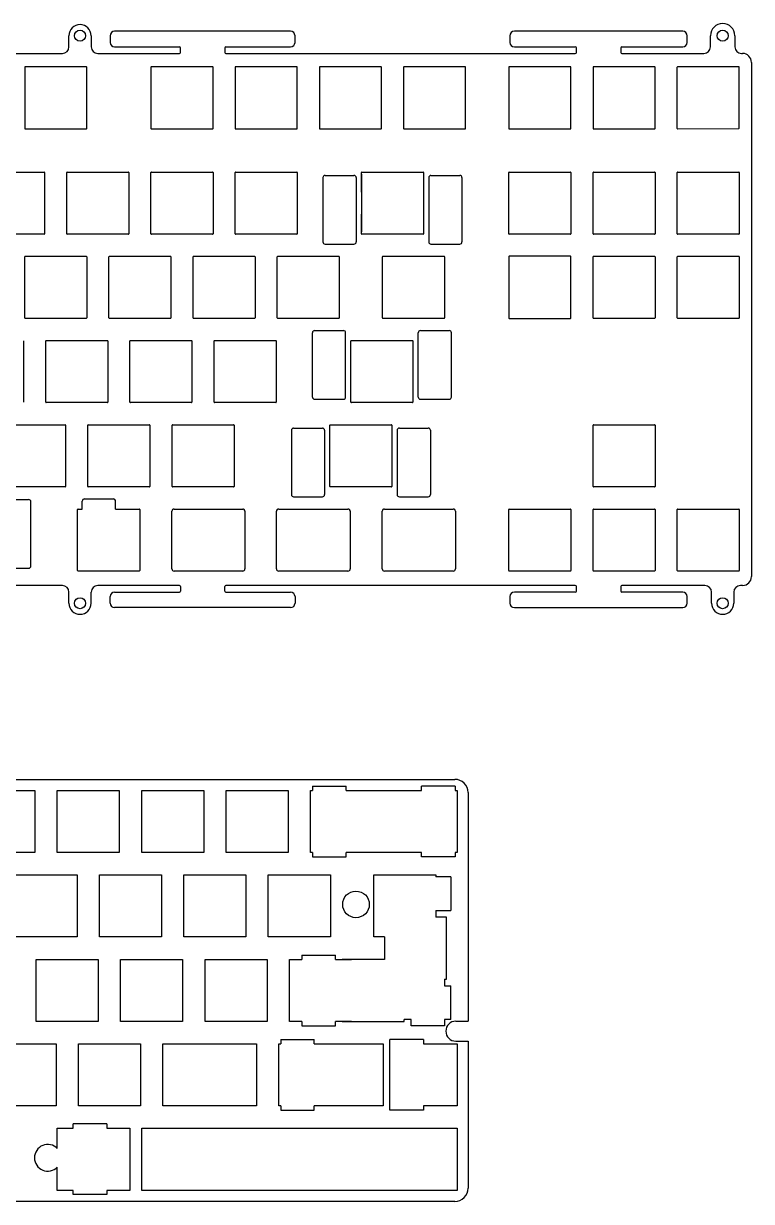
# Model space of a CAD drawing. Header units: millimetres. Extents: x 3603 to 4316, y 1056 to 1550.
# Drawn here: x 3788.1 to 3952.3, y 1125.7 to 1391.4 of the extents above; entities that cross this region are included whole.
import ezdxf

# ---------------------------------------------------------------- set-up
doc = ezdxf.new("R2010")
doc.units = ezdxf.units.MM

msp = doc.modelspace()

# ---------------------------------------------------------------- linework, layer by layer
at = {"color": 32, "linetype": 'Continuous', "true_color": 0xcd6928}
for p, q in [((3848.33, 1389.65), (3808.63, 1389.65)), ((3936.83, 1389.65), (3898.83, 1389.65)), ((3798.33, 1386.15), (3798.33, 1388.65)), ((3803.33, 1388.65), (3803.33, 1386.15)), ((3807.63, 1388.65), (3807.63, 1387.15)), ((3849.33, 1387.15), (3849.33, 1388.65)), ((3897.83, 1388.65), (3897.83, 1387.15)), ((3937.83, 1387.15), (3937.83, 1388.65)), ((3943.08, 1386.15), (3943.08, 1388.65)), ((3943.08, 1386.15), (3943.08, 1388.65)), ((3948.58, 1388.65), (3948.58, 1386.15)), ((3948.58, 1388.65), (3948.58, 1386.15)), ((3734.43, 1384.65), (3796.83, 1384.65)), ((3804.83, 1384.65), (3823.23, 1384.65)), ((3808.63, 1386.15), (3823.23, 1386.15)), ((3823.48, 1384.9), (3823.48, 1385.9)), ((3833.48, 1385.9), (3833.48, 1384.9)), ((3833.73, 1386.15), (3848.33, 1386.15)), ((3833.73, 1384.65), (3912.58, 1384.65)), ((3898.83, 1386.15), (3912.58, 1386.15)), ((3912.83, 1384.9), (3912.83, 1385.9)), ((3922.83, 1385.9), (3922.83, 1384.9)), ((3923.08, 1386.15), (3936.83, 1386.15)), ((3923.08, 1384.65), (3941.58, 1384.65)), ((3952.33, 1382.65), (3952.33, 1266.65)), ((3796.83, 1264.65), (3734.43, 1264.65)), ((3823.23, 1264.65), (3804.83, 1264.65)), ((3912.58, 1264.65), (3833.73, 1264.65)), ((3941.83, 1264.65), (3923.08, 1264.65)), ((3950.33, 1264.65), (3949.83, 1264.65)), ((3798.33, 1260.65), (3798.33, 1263.15)), ((3807.63, 1260.65), (3807.63, 1262.15)), ((3808.63, 1263.15), (3823.23, 1263.15)), ((3823.48, 1264.4), (3823.48, 1263.4)), ((3833.48, 1263.4), (3833.48, 1264.4)), ((3833.73, 1263.15), (3848.33, 1263.15)), ((3849.33, 1262.15), (3849.33, 1260.65)), ((3897.83, 1262.15), (3897.83, 1260.65)), ((3912.58, 1263.15), (3898.83, 1263.15)), ((3912.83, 1263.4), (3912.83, 1264.4)), ((3922.83, 1264.4), (3922.83, 1263.4)), ((3936.83, 1263.15), (3923.08, 1263.15)), ((3937.83, 1260.65), (3937.83, 1262.15)), ((3943.33, 1260.65), (3943.33, 1263.15)), ((3943.33, 1260.65), (3943.33, 1263.15)), ((3948.33, 1263.15), (3948.33, 1260.65)), ((3948.33, 1263.15), (3948.33, 1260.65)), ((3848.33, 1259.65), (3808.63, 1259.65)), ((3898.83, 1259.65), (3936.83, 1259.65))]:
    msp.add_line(p, q, dxfattribs=at)
at = {"color": 32, "true_color": 0xcd6928}
for p, q in [((3950.08, 1384.65), (3950.33, 1384.65)), ((3803.33, 1260.65), (3803.33, 1263.15))]:
    msp.add_line(p, q, dxfattribs=at)
at = {"color": 7, "linetype": 'Continuous'}
for p, q in [((3788.33, 1381.55), (3788.33, 1367.75)), ((3802.23, 1381.65), (3788.43, 1381.65)), ((3802.33, 1367.75), (3802.33, 1381.55)), ((3816.83, 1381.55), (3816.83, 1367.75)), ((3830.73, 1381.65), (3816.93, 1381.65)), ((3830.83, 1367.75), (3830.83, 1381.55)), ((3835.83, 1381.55), (3835.83, 1367.75)), ((3849.73, 1381.65), (3835.93, 1381.65)), ((3849.83, 1367.75), (3849.83, 1381.55)), ((3854.83, 1381.55), (3854.83, 1367.75)), ((3868.73, 1381.65), (3854.93, 1381.65)), ((3868.83, 1367.75), (3868.83, 1381.55)), ((3873.83, 1381.55), (3873.83, 1367.75)), ((3887.73, 1381.65), (3873.93, 1381.65)), ((3887.83, 1367.75), (3887.83, 1381.55)), ((3897.58, 1381.55), (3897.58, 1367.75)), ((3911.48, 1381.65), (3897.68, 1381.65)), ((3911.58, 1367.75), (3911.58, 1381.55)), ((3916.58, 1381.55), (3916.58, 1367.75)), ((3930.48, 1381.65), (3916.68, 1381.65)), ((3930.58, 1367.75), (3930.58, 1381.55)), ((3949.48, 1381.65), (3935.68, 1381.65)), ((3788.43, 1367.65), (3802.23, 1367.65)), ((3816.93, 1367.65), (3830.73, 1367.65)), ((3835.93, 1367.65), (3849.73, 1367.65)), ((3854.93, 1367.65), (3868.73, 1367.65)), ((3873.93, 1367.65), (3887.73, 1367.65)), ((3897.68, 1367.65), (3911.48, 1367.65)), ((3916.68, 1367.65), (3930.48, 1367.65)), ((3935.68, 1367.65), (3949.48, 1367.75)), ((3778.93, 1357.9), (3792.73, 1357.9)), ((3792.83, 1357.8), (3792.83, 1344)), ((3797.83, 1344), (3797.83, 1357.8)), ((3797.93, 1357.9), (3811.73, 1357.9)), ((3811.83, 1357.8), (3811.83, 1344)), ((3816.83, 1344), (3816.83, 1357.8)), ((3816.93, 1357.9), (3830.73, 1357.9)), ((3830.83, 1357.8), (3830.83, 1344)), ((3835.83, 1344), (3835.83, 1357.8)), ((3835.93, 1357.9), (3849.73, 1357.9)), ((3849.83, 1357.8), (3849.83, 1344)), ((3864.33, 1353.4), (3864.33, 1357.8)), ((3864.43, 1357.9), (3878.23, 1357.9)), ((3878.33, 1357.8), (3878.33, 1344)), ((3878.33, 1357.8), (3878.33, 1344)), ((3897.58, 1344), (3897.58, 1357.8)), ((3897.68, 1357.9), (3911.48, 1357.9)), ((3911.58, 1357.8), (3911.58, 1344)), ((3916.58, 1344), (3916.58, 1357.8)), ((3916.68, 1357.9), (3930.48, 1357.9)), ((3930.58, 1357.8), (3930.58, 1344)), ((3935.58, 1344), (3935.58, 1357.8)), ((3935.68, 1357.9), (3949.48, 1357.9)), ((3949.58, 1357.8), (3949.58, 1344)), ((3864.33, 1344), (3864.33, 1348.4)), ((3792.73, 1343.9), (3778.93, 1343.9)), ((3811.73, 1343.9), (3797.93, 1343.9)), ((3830.73, 1343.9), (3816.93, 1343.9)), ((3849.73, 1343.9), (3835.93, 1343.9)), ((3878.23, 1343.9), (3864.43, 1343.9)), ((3911.48, 1343.9), (3897.68, 1343.9)), ((3930.48, 1343.9), (3916.68, 1343.9)), ((3949.48, 1343.9), (3935.68, 1343.9)), ((3788.33, 1325), (3788.33, 1338.8)), ((3788.43, 1338.9), (3802.23, 1338.9)), ((3802.33, 1338.8), (3802.33, 1325)), ((3807.33, 1325), (3807.33, 1338.8)), ((3807.43, 1338.9), (3821.23, 1338.9)), ((3821.33, 1338.8), (3821.33, 1325)), ((3826.33, 1325), (3826.33, 1338.8)), ((3826.43, 1338.9), (3840.23, 1338.9)), ((3840.33, 1338.8), (3840.33, 1325)), ((3845.33, 1325), (3845.33, 1338.8)), ((3845.43, 1338.9), (3859.23, 1338.9)), ((3859.33, 1338.8), (3859.33, 1325)), ((3869.08, 1325), (3869.08, 1338.8)), ((3869.18, 1338.9), (3882.98, 1338.9)), ((3883.08, 1338.8), (3883.08, 1325)), ((3897.58, 1338.8), (3897.58, 1325)), ((3911.48, 1338.9), (3897.68, 1338.9)), ((3911.58, 1325), (3911.58, 1338.8)), ((3916.58, 1325), (3916.58, 1338.8)), ((3916.68, 1338.9), (3930.48, 1338.9)), ((3930.58, 1338.8), (3930.58, 1325)), ((3935.58, 1325), (3935.58, 1338.8)), ((3935.68, 1338.9), (3949.48, 1338.9)), ((3949.58, 1338.8), (3949.58, 1325)), ((3802.23, 1324.9), (3788.43, 1324.9)), ((3821.23, 1324.9), (3807.43, 1324.9)), ((3840.23, 1324.9), (3826.43, 1324.9)), ((3859.23, 1324.9), (3845.43, 1324.9)), ((3882.98, 1324.9), (3869.18, 1324.9)), ((3897.68, 1324.9), (3911.48, 1324.9)), ((3930.48, 1324.9), (3916.68, 1324.9)), ((3949.48, 1324.9), (3935.68, 1324.9)), ((3788.08, 1319.8), (3788.08, 1306)), ((3793.08, 1306), (3793.08, 1319.8)), ((3793.18, 1319.9), (3806.98, 1319.9)), ((3807.08, 1319.8), (3807.08, 1306)), ((3812.08, 1306), (3812.08, 1319.8)), ((3812.18, 1319.9), (3825.98, 1319.9)), ((3826.08, 1319.8), (3826.08, 1306)), ((3831.08, 1306), (3831.08, 1319.8)), ((3831.18, 1319.9), (3844.98, 1319.9)), ((3845.08, 1319.8), (3845.08, 1306)), ((3861.95, 1306), (3861.95, 1319.8)), ((3861.95, 1306), (3861.95, 1319.8)), ((3862.05, 1319.9), (3875.85, 1319.9)), ((3875.95, 1319.8), (3875.95, 1306)), ((3875.95, 1319.8), (3875.95, 1306)), ((3806.98, 1305.9), (3793.18, 1305.9)), ((3825.98, 1305.9), (3812.18, 1305.9)), ((3844.98, 1305.9), (3831.18, 1305.9)), ((3875.85, 1305.9), (3862.05, 1305.9)), ((3783.68, 1300.9), (3797.48, 1300.9)), ((3797.58, 1300.8), (3797.58, 1287)), ((3802.58, 1287), (3802.58, 1300.8)), ((3802.68, 1300.9), (3816.48, 1300.9)), ((3816.58, 1300.8), (3816.58, 1287)), ((3821.58, 1287), (3821.58, 1300.8)), ((3821.68, 1300.9), (3835.48, 1300.9)), ((3835.58, 1300.8), (3835.58, 1287)), ((3857.2, 1287), (3857.2, 1300.8)), ((3857.2, 1287), (3857.2, 1300.8)), ((3857.3, 1300.9), (3871.1, 1300.9)), ((3871.2, 1300.8), (3871.2, 1287)), ((3871.2, 1300.8), (3871.2, 1287)), ((3916.58, 1287), (3916.58, 1300.8)), ((3916.68, 1300.9), (3930.48, 1300.9)), ((3930.58, 1300.8), (3930.58, 1287)), ((3797.48, 1286.9), (3783.68, 1286.9)), ((3816.48, 1286.9), (3802.68, 1286.9)), ((3835.48, 1286.9), (3821.68, 1286.9)), ((3871.1, 1286.9), (3857.3, 1286.9)), ((3930.48, 1286.9), (3916.68, 1286.9)), ((3800.28, 1268), (3800.28, 1281.8)), ((3800.38, 1281.9), (3801.34, 1281.9)), ((3808.84, 1281.9), (3814.18, 1281.9)), ((3814.28, 1281.8), (3814.28, 1268)), ((3821.54, 1268.4), (3821.54, 1281.4)), ((3822.04, 1281.9), (3837.53, 1281.9)), ((3838.03, 1281.4), (3838.03, 1268.4)), ((3845.15, 1268.4), (3845.15, 1281.4)), ((3845.65, 1281.9), (3861.28, 1281.9)), ((3861.78, 1281.4), (3861.78, 1268.4)), ((3869.03, 1268.4), (3869.03, 1281.4)), ((3869.53, 1281.9), (3885.03, 1281.9)), ((3885.53, 1281.4), (3885.53, 1268.4)), ((3897.58, 1268), (3897.58, 1281.8)), ((3897.68, 1281.9), (3911.48, 1281.9)), ((3911.58, 1281.8), (3911.58, 1268)), ((3916.58, 1268), (3916.58, 1281.8)), ((3916.68, 1281.9), (3930.48, 1281.9)), ((3930.58, 1281.8), (3930.58, 1268)), ((3935.58, 1268), (3935.58, 1281.8)), ((3935.68, 1281.9), (3949.48, 1281.9)), ((3949.58, 1281.8), (3949.58, 1268)), ((3814.18, 1267.9), (3800.38, 1267.9)), ((3837.53, 1267.9), (3822.04, 1267.9)), ((3861.28, 1267.9), (3845.65, 1267.9)), ((3885.03, 1267.9), (3869.53, 1267.9)), ((3911.48, 1267.9), (3897.68, 1267.9)), ((3930.48, 1267.9), (3916.68, 1267.9)), ((3949.48, 1267.9), (3935.68, 1267.9))]:
    msp.add_line(p, q, dxfattribs=at)
for p, q in [((3935.58, 1367.75), (3935.58, 1381.55)), ((3935.78, 1381.65), (3935.68, 1381.65)), ((3949.38, 1381.65), (3949.48, 1381.65)), ((3949.58, 1367.85), (3949.58, 1381.55)), ((3855.64, 1356.65), (3855.64, 1342.15)), ((3856.14, 1357.15), (3862.64, 1357.15)), ((3863.14, 1356.65), (3863.14, 1342.15)), ((3864.33, 1357.4), (3864.33, 1344.4)), ((3879.51, 1356.65), (3879.51, 1342.15)), ((3880.01, 1357.15), (3886.51, 1357.15)), ((3887.01, 1356.65), (3887.01, 1342.15)), ((3856.14, 1341.65), (3862.64, 1341.65)), ((3880.01, 1341.65), (3886.51, 1341.65)), ((3853.26, 1307.15), (3853.26, 1321.65)), ((3853.76, 1322.15), (3860.26, 1322.15)), ((3860.76, 1307.15), (3860.76, 1321.65)), ((3877.13, 1307.15), (3877.13, 1321.65)), ((3877.63, 1322.15), (3884.13, 1322.15)), ((3884.63, 1307.15), (3884.63, 1321.65)), ((3853.76, 1306.65), (3860.26, 1306.65)), ((3877.63, 1306.65), (3884.13, 1306.65)), ((3848.51, 1299.65), (3848.51, 1285.15)), ((3849.01, 1300.15), (3855.51, 1300.15)), ((3856.01, 1299.65), (3856.01, 1285.15)), ((3872.38, 1299.65), (3872.38, 1285.15)), ((3872.88, 1300.15), (3879.38, 1300.15)), ((3879.88, 1299.65), (3879.88, 1285.15)), ((3777.88, 1284.03), (3789.23, 1284.03)), ((3777.88, 1284.03), (3789.23, 1284.03)), ((3789.73, 1269.03), (3789.73, 1283.53)), ((3801.34, 1281.9), (3801.34, 1283.66)), ((3801.84, 1284.16), (3808.34, 1284.16)), ((3808.84, 1281.9), (3808.84, 1283.66)), ((3849.01, 1284.65), (3855.51, 1284.65)), ((3872.88, 1284.65), (3879.38, 1284.65)), ((3777.88, 1268.53), (3789.23, 1268.53))]:
    msp.add_line(p, q)
at = {"color": 0}
for p, q in [((3605.69, 1220.92), (3885.39, 1220.92)), ((3776.64, 1218.42), (3790.64, 1218.42)), ((3790.64, 1218.42), (3790.64, 1204.42)), ((3795.69, 1218.42), (3809.69, 1218.42)), ((3795.69, 1204.42), (3795.69, 1218.42)), ((3809.69, 1218.42), (3809.69, 1204.42)), ((3814.74, 1218.42), (3828.74, 1218.42)), ((3814.74, 1204.42), (3814.74, 1218.42)), ((3828.74, 1218.42), (3828.74, 1204.42)), ((3833.79, 1218.42), (3847.79, 1218.42)), ((3833.79, 1204.42), (3833.79, 1218.42)), ((3847.79, 1218.42), (3847.79, 1204.42)), ((3852.84, 1218.42), (3853.26, 1218.42)), ((3852.84, 1204.42), (3852.84, 1218.42)), ((3853.26, 1219.39), (3853.26, 1218.42)), ((3853.26, 1219.39), (3860.84, 1219.39)), ((3860.84, 1218.42), (3860.84, 1219.39)), ((3860.84, 1218.42), (3877.89, 1218.42)), ((3877.89, 1218.42), (3877.89, 1219.39)), ((3885.46, 1219.39), (3877.89, 1219.39)), ((3885.46, 1219.39), (3885.46, 1218.42)), ((3885.46, 1218.42), (3885.89, 1218.42)), ((3885.89, 1218.42), (3885.89, 1204.42)), ((3888.39, 1217.92), (3888.39, 1166.37)), ((3790.64, 1204.42), (3776.64, 1204.42)), ((3809.69, 1204.42), (3795.69, 1204.42)), ((3828.74, 1204.42), (3814.74, 1204.42)), ((3847.79, 1204.42), (3833.79, 1204.42)), ((3853.26, 1204.42), (3852.84, 1204.42)), ((3853.26, 1204.42), (3853.26, 1203.45)), ((3877.89, 1204.42), (3860.84, 1204.42)), ((3860.84, 1203.45), (3860.84, 1204.42)), ((3877.89, 1203.45), (3877.89, 1204.42)), ((3885.89, 1204.42), (3885.46, 1204.42)), ((3885.46, 1204.42), (3885.46, 1203.45)), ((3853.26, 1203.45), (3860.84, 1203.45)), ((3885.46, 1203.45), (3877.89, 1203.45)), ((3786.16, 1199.37), (3800.16, 1199.37)), ((3800.16, 1199.37), (3800.16, 1185.37)), ((3805.21, 1199.37), (3819.21, 1199.37)), ((3805.21, 1185.37), (3805.21, 1199.37)), ((3819.21, 1199.37), (3819.21, 1185.37)), ((3824.26, 1199.37), (3838.26, 1199.37)), ((3824.26, 1185.37), (3824.26, 1199.37)), ((3838.26, 1199.37), (3838.26, 1185.37)), ((3843.31, 1199.37), (3857.31, 1199.37)), ((3843.31, 1185.37), (3843.31, 1199.37)), ((3857.31, 1199.37), (3857.31, 1185.37)), ((3867.13, 1199.37), (3881.13, 1199.37)), ((3867.13, 1185.37), (3867.13, 1199.37)), ((3881.13, 1199.37), (3881.13, 1198.94)), ((3884.48, 1198.94), (3881.13, 1198.94)), ((3884.48, 1198.94), (3884.48, 1191.37)), ((3881.13, 1191.37), (3881.13, 1189.84)), ((3881.13, 1191.37), (3884.48, 1191.37)), ((3883.51, 1189.84), (3881.13, 1189.84)), ((3883.51, 1175.84), (3883.51, 1189.84)), ((3800.16, 1185.37), (3786.16, 1185.37)), ((3819.21, 1185.37), (3805.21, 1185.37)), ((3838.26, 1185.37), (3824.26, 1185.37)), ((3857.31, 1185.37), (3843.31, 1185.37)), ((3869.51, 1185.37), (3867.13, 1185.37)), ((3869.51, 1185.37), (3869.51, 1180.32)), ((3790.93, 1180.32), (3804.93, 1180.32)), ((3790.93, 1166.32), (3790.93, 1180.32)), ((3804.93, 1180.32), (3804.93, 1166.32)), ((3809.98, 1180.32), (3823.98, 1180.32)), ((3809.98, 1166.32), (3809.98, 1180.32)), ((3823.98, 1180.32), (3823.98, 1166.32)), ((3829.03, 1180.32), (3843.03, 1180.32)), ((3829.03, 1166.32), (3829.03, 1180.32)), ((3843.03, 1180.32), (3843.03, 1166.32)), ((3848.08, 1180.32), (3850.88, 1180.32)), ((3848.08, 1166.32), (3848.08, 1180.32)), ((3850.88, 1181.29), (3850.88, 1180.32)), ((3850.88, 1181.29), (3858.46, 1181.29)), ((3858.46, 1180.32), (3858.46, 1181.29)), ((3858.46, 1180.32), (3862.08, 1180.32)), ((3869.51, 1180.32), (3859.98, 1180.32)), ((3883.08, 1175.84), (3883.51, 1175.84)), ((3883.08, 1175.84), (3883.08, 1174.32)), ((3883.08, 1174.32), (3884.48, 1174.32)), ((3884.48, 1166.74), (3884.48, 1174.32)), ((3875.51, 1166.74), (3873.98, 1166.74)), ((3875.51, 1165.35), (3875.51, 1166.74)), ((3883.08, 1166.74), (3883.08, 1165.35)), ((3884.48, 1166.74), (3883.08, 1166.74)), ((3804.93, 1166.32), (3790.93, 1166.32)), ((3823.98, 1166.32), (3809.98, 1166.32)), ((3843.03, 1166.32), (3829.03, 1166.32)), ((3850.88, 1166.32), (3848.08, 1166.32)), ((3850.88, 1166.32), (3850.88, 1165.35)), ((3850.88, 1165.35), (3858.46, 1165.35)), ((3862.08, 1166.32), (3858.46, 1166.32)), ((3858.46, 1165.35), (3858.46, 1166.32)), ((3859.98, 1166.32), (3873.98, 1166.32)), ((3883.08, 1165.35), (3875.51, 1165.35)), ((3781.4, 1161.27), (3795.4, 1161.27)), ((3795.4, 1161.27), (3795.4, 1147.27)), ((3800.45, 1161.27), (3814.45, 1161.27)), ((3800.45, 1147.27), (3800.45, 1161.27)), ((3814.45, 1161.27), (3814.45, 1147.27)), ((3819.5, 1161.27), (3840.64, 1161.27)), ((3819.5, 1147.27), (3819.5, 1161.27)), ((3840.64, 1161.27), (3840.64, 1147.27)), ((3845.69, 1161.27), (3846.12, 1161.27)), ((3845.69, 1147.27), (3845.69, 1161.27)), ((3846.12, 1162.24), (3846.12, 1161.27)), ((3846.12, 1162.24), (3853.69, 1162.24)), ((3853.69, 1161.27), (3853.69, 1162.24)), ((3853.69, 1161.27), (3869.22, 1161.27)), ((3869.22, 1161.27), (3869.22, 1147.27)), ((3870.74, 1146.3), (3870.74, 1162.24)), ((3878.32, 1162.24), (3870.74, 1162.24)), ((3878.32, 1162.24), (3878.32, 1161.27)), ((3878.32, 1161.27), (3885.89, 1161.27)), ((3885.89, 1161.27), (3885.89, 1147.27)), ((3888.39, 1161.87), (3888.39, 1128.72)), ((3795.4, 1147.27), (3781.4, 1147.27)), ((3814.45, 1147.27), (3800.45, 1147.27)), ((3840.64, 1147.27), (3819.5, 1147.27)), ((3846.12, 1147.27), (3845.69, 1147.27)), ((3846.12, 1147.27), (3846.12, 1146.3)), ((3846.12, 1146.3), (3853.69, 1146.3)), ((3869.22, 1147.27), (3853.69, 1147.27)), ((3853.69, 1146.3), (3853.69, 1147.27)), ((3878.32, 1146.3), (3870.74, 1146.3)), ((3885.89, 1147.27), (3878.32, 1147.27)), ((3878.32, 1147.27), (3878.32, 1146.3)), ((3799.31, 1142.22), (3799.31, 1143.19)), ((3806.89, 1143.19), (3799.31, 1143.19)), ((3806.89, 1143.19), (3806.89, 1142.22)), ((3795.69, 1142.22), (3799.31, 1142.22)), ((3795.69, 1137.66), (3795.69, 1142.22)), ((3806.89, 1142.22), (3812.07, 1142.22)), ((3812.07, 1142.22), (3812.07, 1128.22)), ((3814.74, 1142.22), (3885.89, 1142.22)), ((3814.74, 1128.22), (3814.74, 1142.22)), ((3885.89, 1142.22), (3885.89, 1128.22)), ((3795.69, 1128.22), (3795.69, 1133.47)), ((3799.31, 1128.22), (3795.69, 1128.22)), ((3799.31, 1127.25), (3799.31, 1128.22)), ((3806.89, 1127.25), (3799.31, 1127.25)), ((3812.07, 1128.22), (3806.89, 1128.22)), ((3806.89, 1128.22), (3806.89, 1127.25)), ((3885.89, 1128.22), (3814.74, 1128.22)), ((3885.39, 1125.72), (3605.69, 1125.72))]:
    msp.add_line(p, q, dxfattribs=at)
at = {"linetype": 'Continuous'}
for p, q in [((3873.98, 1166.32), (3873.98, 1166.74)), ((3885.62, 1166.37), (3888.41, 1166.37)), ((3885.62, 1161.87), (3888.41, 1161.87))]:
    msp.add_line(p, q, dxfattribs=at)
at = {"color": 32, "true_color": 0xcd6928}
for centre in [(3800.83, 1388.65), (3945.83, 1388.65), (3800.83, 1260.65), (3945.83, 1260.65)]:
    msp.add_circle(centre, 1.25, dxfattribs=at)
at = {"linetype": 'Continuous'}
msp.add_circle((3863.09, 1192.72), 3, dxfattribs=at)
at = {"color": 32, "linetype": 'Continuous', "true_color": 0xcd6928}
for centre, radius, start, end in [((3800.83, 1388.65), 2.5, 0, 180), ((3808.63, 1388.65), 1, 90, 180), ((3848.33, 1388.65), 1, 0, 90), ((3898.83, 1388.65), 1, 90, 180), ((3936.83, 1388.65), 1, 0, 90), ((3945.83, 1388.65), 2.75, 0, 180), ((3945.83, 1388.65), 2.75, 0, 180), ((3808.63, 1387.15), 1, 180, 270), ((3848.33, 1387.15), 1, 270, 0), ((3898.83, 1387.15), 1, 180, 270), ((3936.83, 1387.15), 1, 270, 0), ((3796.83, 1386.15), 1.5, 270, 0), ((3804.83, 1386.15), 1.5, 180, 270), ((3823.23, 1385.9), 0.25, 0, 90), ((3823.23, 1384.9), 0.25, 270, 0), ((3833.73, 1385.9), 0.25, 90, 180), ((3833.73, 1384.9), 0.25, 180, 270), ((3912.58, 1385.9), 0.25, 0, 90), ((3912.58, 1384.9), 0.25, 270, 0), ((3923.08, 1385.9), 0.25, 90, 180), ((3923.08, 1384.9), 0.25, 180, 270), ((3941.58, 1386.15), 1.5, 270, 0), ((3950.08, 1386.15), 1.5, 180, 270), ((3950.33, 1382.65), 2, 0, 90), ((3796.83, 1263.15), 1.5, 0, 90), ((3804.83, 1263.15), 1.5, 90, 180), ((3823.23, 1264.4), 0.25, 0, 90), ((3833.73, 1264.4), 0.25, 90, 180), ((3912.58, 1264.4), 0.25, 0, 90), ((3923.08, 1264.4), 0.25, 90, 180), ((3941.83, 1263.15), 1.5, 0, 90), ((3949.83, 1263.15), 1.5, 90, 180), ((3950.33, 1266.65), 2, 270, 0), ((3808.63, 1262.15), 1, 90, 180), ((3823.23, 1263.4), 0.25, 270, 0), ((3833.73, 1263.4), 0.25, 180, 270), ((3848.33, 1262.15), 1, 0, 90), ((3898.83, 1262.15), 1, 90, 180), ((3912.58, 1263.4), 0.25, 270, 0), ((3923.08, 1263.4), 0.25, 180, 270), ((3936.83, 1262.15), 1, 0, 90), ((3800.83, 1260.65), 2.5, 180, 0), ((3808.63, 1260.65), 1, 180, 270), ((3848.33, 1260.65), 1, 270, 0), ((3898.83, 1260.65), 1, 180, 270), ((3936.83, 1260.65), 1, 270, 0), ((3945.83, 1260.65), 2.5, 180, 0), ((3945.83, 1260.65), 2.5, 180, 0)]:
    msp.add_arc(centre, radius, start, end, dxfattribs=at)
at = {"color": 7, "linetype": 'Continuous'}
for centre, radius, start, end in [((3788.43, 1381.55), 0.1, 90, 180), ((3802.23, 1381.55), 0.1, 0, 90), ((3816.93, 1381.55), 0.1, 90, 180), ((3830.73, 1381.55), 0.1, 0, 90), ((3835.93, 1381.55), 0.1, 90, 180), ((3849.73, 1381.55), 0.1, 0, 90), ((3854.93, 1381.55), 0.1, 90, 180), ((3868.73, 1381.55), 0.1, 0, 90), ((3873.93, 1381.55), 0.1, 90, 180), ((3887.73, 1381.55), 0.1, 0, 90), ((3897.68, 1381.55), 0.1, 90, 180), ((3911.48, 1381.55), 0.1, 0, 90), ((3916.68, 1381.55), 0.1, 90, 180), ((3930.48, 1381.55), 0.1, 0, 90), ((3788.43, 1367.75), 0.1, 180, 270), ((3802.23, 1367.75), 0.1, 270, 0), ((3816.93, 1367.75), 0.1, 180, 270), ((3830.73, 1367.75), 0.1, 270, 0), ((3835.93, 1367.75), 0.1, 180, 270), ((3849.73, 1367.75), 0.1, 270, 0), ((3854.93, 1367.75), 0.1, 180, 270), ((3868.73, 1367.75), 0.1, 270, 0), ((3873.93, 1367.75), 0.1, 180, 270), ((3887.73, 1367.75), 0.1, 270, 0), ((3897.68, 1367.75), 0.1, 180, 270), ((3911.48, 1367.75), 0.1, 270, 0), ((3916.68, 1367.75), 0.1, 180, 270), ((3930.48, 1367.75), 0.1, 270, 0), ((3935.78, 1367.75), 0.1, 270, 270.4122), ((3792.73, 1357.8), 0.1, 0, 90), ((3797.93, 1357.8), 0.1, 90, 180), ((3811.73, 1357.8), 0.1, 0, 90), ((3816.93, 1357.8), 0.1, 90, 180), ((3830.73, 1357.8), 0.1, 0, 90), ((3835.93, 1357.8), 0.1, 90, 180), ((3849.73, 1357.8), 0.1, 0, 90), ((3864.43, 1357.8), 0.1, 90, 180), ((3878.23, 1357.8), 0.1, 0, 90), ((3897.68, 1357.8), 0.1, 90, 180), ((3911.48, 1357.8), 0.1, 0, 90), ((3916.68, 1357.8), 0.1, 90, 180), ((3930.48, 1357.8), 0.1, 0, 90), ((3935.68, 1357.8), 0.1, 90, 180), ((3949.48, 1357.8), 0.1, 0, 90), ((3792.73, 1344), 0.1, 270, 0), ((3797.93, 1344), 0.1, 180, 270), ((3811.73, 1344), 0.1, 270, 0), ((3816.93, 1344), 0.1, 180, 270), ((3830.73, 1344), 0.1, 270, 0), ((3835.93, 1344), 0.1, 180, 270), ((3849.73, 1344), 0.1, 270, 0), ((3864.43, 1344), 0.1, 180, 270), ((3878.23, 1344), 0.1, 270, 0), ((3897.68, 1344), 0.1, 180, 270), ((3911.48, 1344), 0.1, 270, 0), ((3916.68, 1344), 0.1, 180, 270), ((3930.48, 1344), 0.1, 270, 0), ((3935.68, 1344), 0.1, 180, 270), ((3949.48, 1344), 0.1, 270, 0), ((3788.43, 1338.8), 0.1, 90, 180), ((3802.23, 1338.8), 0.1, 0, 90), ((3807.43, 1338.8), 0.1, 90, 180), ((3821.23, 1338.8), 0.1, 0, 90), ((3826.43, 1338.8), 0.1, 90, 180), ((3840.23, 1338.8), 0.1, 0, 90), ((3845.43, 1338.8), 0.1, 90, 180), ((3859.23, 1338.8), 0.1, 0, 90), ((3869.18, 1338.8), 0.1, 90, 180), ((3882.98, 1338.8), 0.1, 0, 90), ((3897.68, 1338.8), 0.1, 90, 180), ((3911.48, 1338.8), 0.1, 0, 90), ((3916.68, 1338.8), 0.1, 90, 180), ((3930.48, 1338.8), 0.1, 0, 90), ((3935.68, 1338.8), 0.1, 90, 180), ((3949.48, 1338.8), 0.1, 0, 90), ((3788.43, 1325), 0.1, 180, 270), ((3802.23, 1325), 0.1, 270, 0), ((3807.43, 1325), 0.1, 180, 270), ((3821.23, 1325), 0.1, 270, 0), ((3826.43, 1325), 0.1, 180, 270), ((3840.23, 1325), 0.1, 270, 0), ((3845.43, 1325), 0.1, 180, 270), ((3859.23, 1325), 0.1, 270, 0), ((3869.18, 1325), 0.1, 180, 270), ((3882.98, 1325), 0.1, 270, 0), ((3897.68, 1325), 0.1, 180, 270), ((3911.48, 1325), 0.1, 270, 0), ((3916.68, 1325), 0.1, 180, 270), ((3930.48, 1325), 0.1, 270, 0), ((3935.68, 1325), 0.1, 180, 270), ((3949.48, 1325), 0.1, 270, 0), ((3793.18, 1319.8), 0.1, 90, 180), ((3806.98, 1319.8), 0.1, 0, 90), ((3812.18, 1319.8), 0.1, 90, 180), ((3825.98, 1319.8), 0.1, 0, 90), ((3831.18, 1319.8), 0.1, 90, 180), ((3844.98, 1319.8), 0.1, 0, 90), ((3862.05, 1319.8), 0.1, 90, 180), ((3875.85, 1319.8), 0.1, 0, 90), ((3793.18, 1306), 0.1, 180, 270), ((3806.98, 1306), 0.1, 270, 0), ((3812.18, 1306), 0.1, 180, 270), ((3825.98, 1306), 0.1, 270, 0), ((3831.18, 1306), 0.1, 180, 270), ((3844.98, 1306), 0.1, 270, 0), ((3862.05, 1306), 0.1, 180, 270), ((3875.85, 1306), 0.1, 270, 0), ((3797.48, 1300.8), 0.1, 0, 90), ((3802.68, 1300.8), 0.1, 90, 180), ((3816.48, 1300.8), 0.1, 0, 90), ((3821.68, 1300.8), 0.1, 90, 180), ((3835.48, 1300.8), 0.1, 0, 90), ((3857.3, 1300.8), 0.1, 90, 180), ((3871.1, 1300.8), 0.1, 0, 90), ((3916.68, 1300.8), 0.1, 90, 180), ((3930.48, 1300.8), 0.1, 0, 90), ((3797.48, 1287), 0.1, 270, 0), ((3802.68, 1287), 0.1, 180, 270), ((3816.48, 1287), 0.1, 270, 0), ((3821.68, 1287), 0.1, 180, 270), ((3835.48, 1287), 0.1, 270, 0), ((3857.3, 1287), 0.1, 180, 270), ((3871.1, 1287), 0.1, 270, 0), ((3916.68, 1287), 0.1, 180, 270), ((3930.48, 1287), 0.1, 270, 0), ((3800.38, 1281.8), 0.1, 90, 180), ((3814.18, 1281.8), 0.1, 0, 90), ((3822.04, 1281.4), 0.5, 90, 180), ((3837.53, 1281.4), 0.5, 0, 90), ((3845.65, 1281.4), 0.5, 90, 180), ((3861.28, 1281.4), 0.5, 0, 90), ((3869.53, 1281.4), 0.5, 90, 180), ((3885.03, 1281.4), 0.5, 0, 90), ((3897.68, 1281.8), 0.1, 90, 180), ((3911.48, 1281.8), 0.1, 0, 90), ((3916.68, 1281.8), 0.1, 90, 180), ((3930.48, 1281.8), 0.1, 0, 90), ((3935.68, 1281.8), 0.1, 90, 180), ((3949.48, 1281.8), 0.1, 0, 90), ((3800.38, 1268), 0.1, 180, 270), ((3814.18, 1268), 0.1, 270, 0), ((3822.04, 1268.4), 0.5, 180, 270), ((3837.53, 1268.4), 0.5, 270, 0), ((3845.65, 1268.4), 0.5, 180, 270), ((3861.28, 1268.4), 0.5, 270, 0), ((3869.53, 1268.4), 0.5, 180, 270), ((3885.03, 1268.4), 0.5, 270, 0), ((3897.68, 1268), 0.1, 180, 270), ((3911.48, 1268), 0.1, 270, 0), ((3916.68, 1268), 0.1, 180, 270), ((3930.48, 1268), 0.1, 270, 0), ((3935.68, 1268), 0.1, 180, 270), ((3949.48, 1268), 0.1, 270, 0)]:
    msp.add_arc(centre, radius, start, end, dxfattribs=at)
for centre, radius, start, end in [((3935.68, 1381.55), 0.1, 90, 180), ((3949.48, 1381.55), 0.1, 0, 90), ((3935.68, 1367.75), 0.1, 180, 270.4122), ((3949.48, 1367.85), 0.1, 270.4122, 0), ((3856.14, 1356.65), 0.5, 90, 180), ((3862.64, 1356.65), 0.5, 0, 90), ((3880.01, 1356.65), 0.5, 90, 180), ((3886.51, 1356.65), 0.5, 0, 90), ((3856.14, 1342.15), 0.5, 180, 270), ((3862.64, 1342.15), 0.5, 270, 0), ((3880.01, 1342.15), 0.5, 180, 270), ((3886.51, 1342.15), 0.5, 270, 0), ((3853.76, 1321.65), 0.5, 90, 180), ((3860.26, 1321.65), 0.5, 0, 90), ((3877.63, 1321.65), 0.5, 90, 180), ((3884.13, 1321.65), 0.5, 0, 90), ((3853.76, 1307.15), 0.5, 180, 270), ((3860.26, 1307.15), 0.5, 270, 0), ((3877.63, 1307.15), 0.5, 180, 270), ((3884.13, 1307.15), 0.5, 270, 0), ((3849.01, 1299.65), 0.5, 90, 180), ((3855.51, 1299.65), 0.5, 0, 90), ((3872.88, 1299.65), 0.5, 90, 180), ((3879.38, 1299.65), 0.5, 0, 90), ((3789.23, 1283.53), 0.5, 0, 90), ((3789.23, 1283.53), 0.5, 0, 90), ((3801.84, 1283.66), 0.5, 90, 180), ((3808.34, 1283.66), 0.5, 0, 90), ((3849.01, 1285.15), 0.5, 180, 270), ((3855.51, 1285.15), 0.5, 270, 0), ((3872.88, 1285.15), 0.5, 180, 270), ((3879.38, 1285.15), 0.5, 270, 0), ((3789.23, 1269.03), 0.5, 270, 0), ((3885.62, 1164.12), 2.25, 90, 270)]:
    msp.add_arc(centre, radius, start, end)
at = {"color": 0}
for centre, start, end in [((3885.39, 1217.92), 0, 90), ((3885.39, 1128.72), 270, 0)]:
    msp.add_arc(centre, 3, start, end, dxfattribs=at)
at = {"linetype": 'Continuous'}
msp.add_arc((3793.54, 1135.57), 3, 44.2212, 315.7788, dxfattribs=at)

doc.saveas('drawing.dxf')
